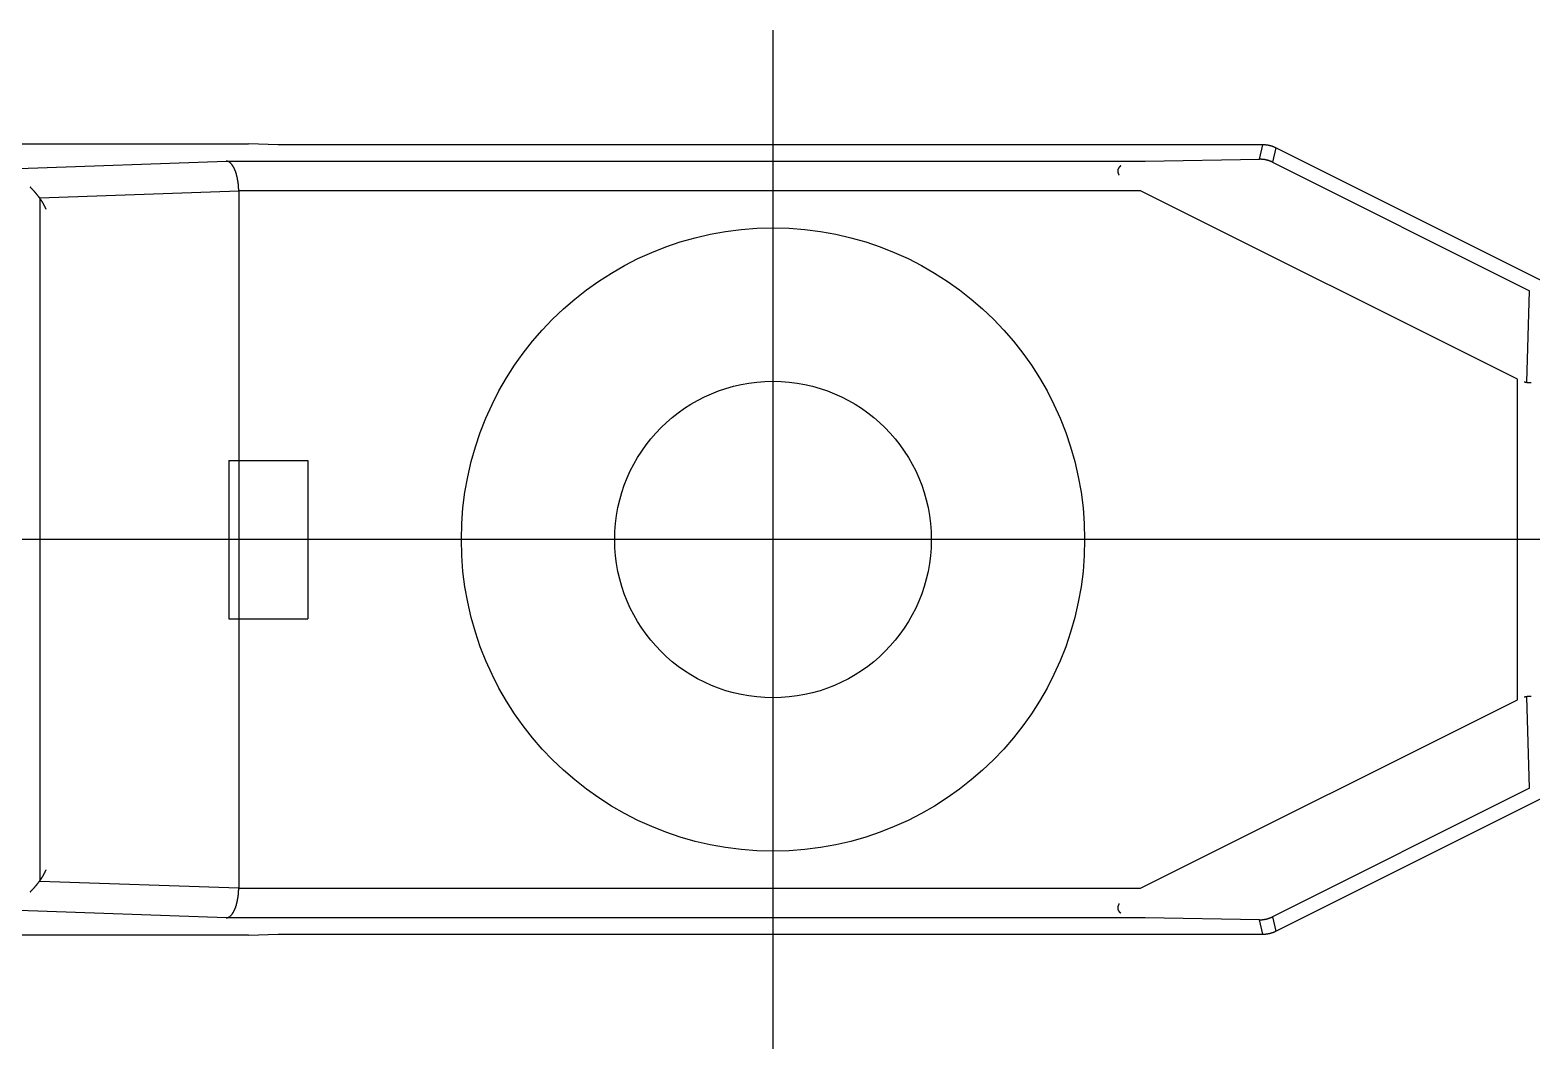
# Model space of a CAD drawing. Extents: x -42 to 59, y -24 to 30.
# Drawn here: x 10.99 to 26.17, y 19.56 to 29.86 of the extents above; entities that cross this region are included whole.
import ezdxf

# ---------------------------------------------------------------- set-up
doc = ezdxf.new("R2010")
doc.units = 0
doc.linetypes.add('CENTER', pattern=[50.8, 31.75, -6.35, 6.35, -6.35])
doc.linetypes.add('PHANTOM', pattern=[63.5, 31.75, -6.35, 6.35, -6.35, 6.35, -6.35])
doc.layers.get('0').update_dxf_attribs({"linetype": 'CONTINUOUS'})
doc.layers.add('CENTER', color=1, linetype='CENTER')

msp = doc.modelspace()

# ---------------------------------------------------------------- linework, layer by layer
at = {"color": 7, "linetype": 'CONTINUOUS'}
for p, q in [((10.3, 28.709), (13.2, 28.709)), ((13.5, 28.699), (13.2, 28.709)), ((23.45, 28.699), (13.5, 28.699)), ((23.416, 28.553), (23.45, 28.699)), ((22.261, 28.534), (23.416, 28.553)), ((23.584, 28.667), (23.55, 28.522)), ((26.324, 27.297), (23.584, 28.667)), ((10.876, 28.461), (12.976, 28.534)), ((12.976, 28.534), (22.261, 28.534)), ((23.55, 28.522), (26.147, 27.224)), ((13.1, 28.231), (11.088, 28.161)), ((11.088, 28.161), (11.088, 21.257)), ((22.214, 28.235), (13.1, 28.235)), ((13.1, 28.231), (13.1, 21.187)), ((26.025, 26.329), (22.214, 28.235)), ((26.118, 26.299), (26.147, 27.224)), ((26.025, 23.09), (26.025, 26.329)), ((22.214, 21.184), (26.025, 23.09)), ((26.147, 22.195), (26.118, 23.12)), ((26.147, 22.195), (23.55, 20.896)), ((23.584, 20.751), (26.324, 22.121)), ((11.088, 21.257), (13.1, 21.187)), ((13.1, 21.184), (22.214, 21.184)), ((12.976, 20.884), (10.876, 20.958)), ((22.261, 20.884), (12.976, 20.884)), ((23.416, 20.866), (22.261, 20.884)), ((23.45, 20.72), (23.416, 20.866)), ((23.55, 20.896), (23.584, 20.751)), ((13.2, 20.709), (10.3, 20.709)), ((13.2, 20.709), (13.5, 20.72)), ((13.5, 20.72), (23.45, 20.72))]:
    msp.add_line(p, q, dxfattribs=at)
at = {"color": 3, "linetype": 'PHANTOM'}
for p, q in [((13, 25.509), (13, 23.909)), ((13, 25.509), (13.8, 25.509)), ((13.8, 25.509), (13.8, 23.909)), ((13, 23.909), (13.8, 23.909))]:
    msp.add_line(p, q, dxfattribs=at)
at = {"color": 7, "linetype": 'CONTINUOUS'}
for points in [[(23.584, 28.667, 0), (23.583, 28.668, 0), (23.582, 28.668, 0), (23.581, 28.669, 0), (23.58, 28.669, 0), (23.579, 28.67, 0), (23.578, 28.67, 0), (23.577, 28.671, 0), (23.576, 28.671, 0), (23.575, 28.671, 0), (23.574, 28.672, 0), (23.573, 28.672, 0), (23.572, 28.673, 0), (23.571, 28.673, 0), (23.57, 28.674, 0), (23.569, 28.674, 0), (23.568, 28.674, 0), (23.567, 28.675, 0), (23.566, 28.675, 0), (23.565, 28.676, 0), (23.564, 28.676, 0), (23.563, 28.677, 0), (23.562, 28.677, 0), (23.561, 28.677, 0), (23.56, 28.678, 0), (23.559, 28.678, 0), (23.558, 28.679, 0), (23.557, 28.679, 0), (23.556, 28.679, 0), (23.555, 28.68, 0), (23.554, 28.68, 0), (23.553, 28.68, 0), (23.552, 28.681, 0), (23.551, 28.681, 0), (23.55, 28.682, 0), (23.549, 28.682, 0), (23.548, 28.682, 0), (23.547, 28.683, 0), (23.546, 28.683, 0), (23.545, 28.683, 0), (23.544, 28.684, 0), (23.543, 28.684, 0), (23.542, 28.684, 0), (23.541, 28.685, 0), (23.54, 28.685, 0), (23.539, 28.685, 0), (23.538, 28.686, 0), (23.537, 28.686, 0), (23.536, 28.686, 0), (23.535, 28.687, 0), (23.534, 28.687, 0), (23.533, 28.687, 0), (23.532, 28.688, 0), (23.531, 28.688, 0), (23.529, 28.688, 0), (23.529, 28.688, 0), (23.527, 28.689, 0), (23.526, 28.689, 0), (23.525, 28.689, 0), (23.524, 28.689, 0), (23.523, 28.69, 0), (23.522, 28.69, 0), (23.521, 28.69, 0), (23.52, 28.691, 0), (23.519, 28.691, 0), (23.518, 28.691, 0), (23.517, 28.691, 0), (23.516, 28.692, 0), (23.515, 28.692, 0), (23.514, 28.692, 0), (23.513, 28.692, 0), (23.512, 28.692, 0), (23.511, 28.693, 0), (23.509, 28.693, 0), (23.508, 28.693, 0), (23.507, 28.693, 0), (23.506, 28.694, 0), (23.505, 28.694, 0), (23.504, 28.694, 0), (23.503, 28.694, 0), (23.502, 28.694, 0), (23.501, 28.695, 0), (23.5, 28.695, 0), (23.499, 28.695, 0), (23.498, 28.695, 0), (23.497, 28.695, 0), (23.496, 28.695, 0), (23.494, 28.695, 0), (23.493, 28.696, 0), (23.492, 28.696, 0), (23.491, 28.696, 0), (23.49, 28.696, 0), (23.489, 28.696, 0), (23.488, 28.696, 0), (23.487, 28.697, 0), (23.486, 28.697, 0), (23.485, 28.697, 0), (23.484, 28.697, 0), (23.483, 28.697, 0), (23.482, 28.697, 0), (23.48, 28.697, 0), (23.479, 28.697, 0), (23.478, 28.698, 0), (23.477, 28.698, 0), (23.476, 28.698, 0), (23.475, 28.698, 0), (23.474, 28.698, 0), (23.473, 28.698, 0), (23.472, 28.698, 0), (23.471, 28.698, 0), (23.47, 28.698, 0), (23.469, 28.698, 0), (23.468, 28.698, 0), (23.466, 28.698, 0), (23.465, 28.698, 0), (23.464, 28.698, 0), (23.463, 28.699, 0), (23.462, 28.699, 0), (23.461, 28.699, 0), (23.46, 28.699, 0), (23.459, 28.699, 0), (23.458, 28.699, 0), (23.457, 28.699, 0), (23.456, 28.699, 0), (23.454, 28.699, 0), (23.453, 28.699, 0), (23.452, 28.699, 0), (23.451, 28.699, 0), (23.45, 28.699, 0)], [(23.549, 28.523, 0), (23.548, 28.523, 0), (23.547, 28.524, 0), (23.546, 28.524, 0), (23.545, 28.525, 0), (23.544, 28.525, 0), (23.543, 28.526, 0), (23.542, 28.526, 0), (23.541, 28.527, 0), (23.54, 28.527, 0), (23.54, 28.527, 0), (23.538, 28.528, 0), (23.538, 28.528, 0), (23.537, 28.529, 0), (23.536, 28.529, 0), (23.535, 28.53, 0), (23.534, 28.53, 0), (23.533, 28.53, 0), (23.532, 28.531, 0), (23.531, 28.531, 0), (23.53, 28.532, 0), (23.529, 28.532, 0), (23.528, 28.532, 0), (23.527, 28.533, 0), (23.526, 28.533, 0), (23.525, 28.534, 0), (23.524, 28.534, 0), (23.523, 28.534, 0), (23.522, 28.535, 0), (23.521, 28.535, 0), (23.52, 28.535, 0), (23.519, 28.536, 0), (23.518, 28.536, 0), (23.517, 28.537, 0), (23.516, 28.537, 0), (23.515, 28.537, 0), (23.514, 28.538, 0), (23.513, 28.538, 0), (23.512, 28.538, 0), (23.511, 28.538, 0), (23.51, 28.539, 0), (23.509, 28.539, 0), (23.508, 28.54, 0), (23.507, 28.54, 0), (23.506, 28.54, 0), (23.505, 28.54, 0), (23.504, 28.541, 0), (23.503, 28.541, 0), (23.502, 28.541, 0), (23.501, 28.542, 0), (23.5, 28.542, 0), (23.499, 28.542, 0), (23.498, 28.542, 0), (23.497, 28.543, 0), (23.496, 28.543, 0), (23.495, 28.543, 0), (23.494, 28.544, 0), (23.493, 28.544, 0), (23.492, 28.544, 0), (23.491, 28.544, 0), (23.49, 28.545, 0), (23.489, 28.545, 0), (23.488, 28.545, 0), (23.487, 28.545, 0), (23.486, 28.546, 0), (23.485, 28.546, 0), (23.484, 28.546, 0), (23.483, 28.546, 0), (23.482, 28.547, 0), (23.481, 28.547, 0), (23.48, 28.547, 0), (23.479, 28.547, 0), (23.478, 28.547, 0), (23.477, 28.547, 0), (23.476, 28.548, 0), (23.475, 28.548, 0), (23.474, 28.548, 0), (23.473, 28.548, 0), (23.471, 28.549, 0), (23.471, 28.549, 0), (23.47, 28.549, 0), (23.468, 28.549, 0), (23.467, 28.549, 0), (23.466, 28.549, 0), (23.465, 28.549, 0), (23.464, 28.55, 0), (23.463, 28.55, 0), (23.462, 28.55, 0), (23.461, 28.55, 0), (23.46, 28.55, 0), (23.459, 28.55, 0), (23.458, 28.551, 0), (23.457, 28.551, 0), (23.456, 28.551, 0), (23.455, 28.551, 0), (23.454, 28.551, 0), (23.453, 28.551, 0), (23.452, 28.551, 0), (23.451, 28.551, 0), (23.45, 28.552, 0), (23.449, 28.552, 0), (23.448, 28.552, 0), (23.447, 28.552, 0), (23.445, 28.552, 0), (23.445, 28.552, 0), (23.443, 28.552, 0), (23.442, 28.552, 0), (23.441, 28.552, 0), (23.44, 28.552, 0), (23.439, 28.552, 0), (23.438, 28.552, 0), (23.437, 28.552, 0), (23.436, 28.553, 0), (23.435, 28.553, 0), (23.434, 28.553, 0), (23.433, 28.553, 0), (23.432, 28.553, 0), (23.431, 28.553, 0), (23.43, 28.553, 0), (23.429, 28.553, 0), (23.428, 28.553, 0), (23.427, 28.553, 0), (23.426, 28.553, 0), (23.424, 28.553, 0), (23.424, 28.553, 0), (23.422, 28.553, 0), (23.421, 28.553, 0), (23.42, 28.553, 0), (23.419, 28.553, 0)], [(13.1, 28.232, 0), (13.1, 28.235, 0), (13.1, 28.239, 0), (13.1, 28.242, 0), (13.1, 28.246, 0), (13.1, 28.25, 0), (13.1, 28.253, 0), (13.099, 28.257, 0), (13.099, 28.261, 0), (13.099, 28.265, 0), (13.099, 28.268, 0), (13.098, 28.272, 0), (13.098, 28.276, 0), (13.098, 28.279, 0), (13.098, 28.283, 0), (13.097, 28.286, 0), (13.097, 28.29, 0), (13.097, 28.294, 0), (13.096, 28.297, 0), (13.096, 28.301, 0), (13.095, 28.304, 0), (13.095, 28.308, 0), (13.095, 28.312, 0), (13.094, 28.315, 0), (13.094, 28.319, 0), (13.093, 28.322, 0), (13.093, 28.326, 0), (13.092, 28.329, 0), (13.092, 28.333, 0), (13.091, 28.336, 0), (13.091, 28.34, 0), (13.09, 28.343, 0), (13.089, 28.346, 0), (13.089, 28.35, 0), (13.088, 28.353, 0), (13.087, 28.357, 0), (13.087, 28.36, 0), (13.086, 28.363, 0), (13.085, 28.367, 0), (13.085, 28.37, 0), (13.084, 28.373, 0), (13.083, 28.377, 0), (13.082, 28.38, 0), (13.082, 28.383, 0), (13.081, 28.386, 0), (13.08, 28.389, 0), (13.079, 28.392, 0), (13.078, 28.396, 0), (13.077, 28.399, 0), (13.076, 28.402, 0), (13.076, 28.405, 0), (13.075, 28.408, 0), (13.074, 28.411, 0), (13.073, 28.414, 0), (13.072, 28.417, 0), (13.071, 28.42, 0), (13.07, 28.422, 0), (13.069, 28.425, 0), (13.068, 28.428, 0), (13.067, 28.431, 0), (13.066, 28.434, 0), (13.065, 28.436, 0), (13.064, 28.439, 0), (13.062, 28.442, 0), (13.061, 28.445, 0), (13.06, 28.447, 0), (13.059, 28.45, 0), (13.058, 28.452, 0), (13.057, 28.455, 0), (13.056, 28.457, 0), (13.055, 28.46, 0), (13.053, 28.462, 0), (13.052, 28.465, 0), (13.051, 28.467, 0), (13.05, 28.469, 0), (13.049, 28.471, 0), (13.047, 28.474, 0), (13.046, 28.476, 0), (13.045, 28.478, 0), (13.043, 28.48, 0), (13.042, 28.482, 0), (13.041, 28.484, 0), (13.04, 28.486, 0), (13.038, 28.488, 0), (13.037, 28.49, 0), (13.036, 28.492, 0), (13.034, 28.494, 0), (13.033, 28.496, 0), (13.032, 28.498, 0), (13.03, 28.499, 0), (13.029, 28.501, 0), (13.027, 28.503, 0), (13.026, 28.504, 0), (13.025, 28.506, 0), (13.023, 28.508, 0), (13.022, 28.509, 0), (13.021, 28.511, 0), (13.019, 28.512, 0), (13.018, 28.513, 0), (13.016, 28.515, 0), (13.015, 28.516, 0), (13.013, 28.517, 0), (13.012, 28.518, 0), (13.01, 28.52, 0), (13.009, 28.521, 0), (13.007, 28.522, 0), (13.006, 28.523, 0), (13.004, 28.524, 0), (13.003, 28.525, 0), (13.002, 28.526, 0), (13, 28.527, 0), (12.998, 28.527, 0), (12.997, 28.528, 0), (12.995, 28.529, 0), (12.994, 28.53, 0), (12.992, 28.53, 0), (12.991, 28.531, 0), (12.989, 28.531, 0), (12.988, 28.532, 0), (12.986, 28.532, 0), (12.985, 28.533, 0), (12.983, 28.533, 0), (12.982, 28.534, 0), (12.98, 28.534, 0), (12.979, 28.534, 0), (12.977, 28.534, 0), (12.976, 28.534, 0), (12.974, 28.535, 0), (12.973, 28.535, 0)], [(22.017, 28.487, 0), (22.017, 28.487, 0), (22.016, 28.486, 0), (22.015, 28.486, 0), (22.014, 28.485, 0), (22.013, 28.484, 0), (22.013, 28.484, 0), (22.012, 28.483, 0), (22.011, 28.483, 0), (22.01, 28.482, 0), (22.009, 28.482, 0), (22.009, 28.481, 0), (22.008, 28.48, 0), (22.007, 28.48, 0), (22.007, 28.479, 0), (22.006, 28.479, 0), (22.005, 28.478, 0), (22.005, 28.477, 0), (22.004, 28.477, 0), (22.003, 28.476, 0), (22.003, 28.475, 0), (22.002, 28.475, 0), (22.001, 28.474, 0), (22.001, 28.474, 0), (22, 28.473, 0), (22, 28.472, 0), (21.999, 28.472, 0), (21.998, 28.471, 0), (21.998, 28.47, 0), (21.997, 28.47, 0), (21.997, 28.469, 0), (21.996, 28.468, 0), (21.996, 28.468, 0), (21.995, 28.467, 0), (21.995, 28.466, 0), (21.994, 28.466, 0), (21.994, 28.465, 0), (21.994, 28.464, 0), (21.993, 28.464, 0), (21.993, 28.463, 0), (21.992, 28.462, 0), (21.992, 28.462, 0), (21.991, 28.461, 0), (21.991, 28.46, 0), (21.991, 28.459, 0), (21.99, 28.459, 0), (21.99, 28.458, 0), (21.989, 28.457, 0), (21.989, 28.457, 0), (21.989, 28.456, 0), (21.989, 28.455, 0), (21.988, 28.455, 0), (21.988, 28.454, 0), (21.988, 28.453, 0), (21.987, 28.452, 0), (21.987, 28.452, 0), (21.987, 28.451, 0), (21.987, 28.45, 0), (21.986, 28.45, 0), (21.986, 28.449, 0), (21.986, 28.448, 0), (21.986, 28.447, 0), (21.986, 28.447, 0), (21.985, 28.446, 0), (21.985, 28.445, 0), (21.985, 28.444, 0), (21.985, 28.444, 0), (21.985, 28.443, 0), (21.985, 28.442, 0), (21.985, 28.441, 0), (21.985, 28.441, 0), (21.985, 28.44, 0), (21.985, 28.439, 0), (21.984, 28.438, 0), (21.984, 28.437, 0), (21.984, 28.437, 0), (21.984, 28.436, 0), (21.984, 28.435, 0), (21.984, 28.434, 0), (21.984, 28.433, 0), (21.984, 28.433, 0), (21.984, 28.432, 0), (21.984, 28.431, 0), (21.985, 28.43, 0), (21.985, 28.43, 0), (21.985, 28.429, 0), (21.985, 28.428, 0), (21.985, 28.427, 0), (21.985, 28.426, 0), (21.985, 28.425, 0), (21.985, 28.425, 0), (21.985, 28.424, 0), (21.985, 28.423, 0), (21.986, 28.422, 0), (21.986, 28.422, 0), (21.986, 28.421, 0), (21.986, 28.42, 0), (21.986, 28.419, 0), (21.987, 28.418, 0), (21.987, 28.417, 0), (21.987, 28.416, 0), (21.987, 28.416, 0), (21.988, 28.415, 0), (21.988, 28.414, 0), (21.988, 28.413, 0), (21.988, 28.412, 0), (21.989, 28.411, 0), (21.989, 28.411, 0), (21.989, 28.41, 0), (21.99, 28.409, 0), (21.99, 28.408, 0), (21.99, 28.407, 0), (21.991, 28.406, 0), (21.991, 28.405, 0), (21.992, 28.405, 0), (21.992, 28.404, 0), (21.992, 28.403, 0), (21.993, 28.402, 0), (21.993, 28.401, 0), (21.994, 28.4, 0), (21.994, 28.399, 0), (21.995, 28.398, 0), (21.995, 28.398, 0), (21.996, 28.397, 0), (21.996, 28.396, 0), (21.997, 28.395, 0), (21.997, 28.394, 0), (21.998, 28.393, 0), (21.998, 28.392, 0)], [(11.153, 28.048, 0), (11.153, 28.049, 0), (11.152, 28.051, 0), (11.151, 28.053, 0), (11.151, 28.055, 0), (11.15, 28.056, 0), (11.149, 28.058, 0), (11.148, 28.059, 0), (11.148, 28.061, 0), (11.147, 28.063, 0), (11.146, 28.065, 0), (11.145, 28.066, 0), (11.144, 28.068, 0), (11.144, 28.07, 0), (11.143, 28.071, 0), (11.142, 28.073, 0), (11.141, 28.075, 0), (11.14, 28.076, 0), (11.139, 28.078, 0), (11.138, 28.08, 0), (11.137, 28.082, 0), (11.137, 28.083, 0), (11.136, 28.085, 0), (11.135, 28.087, 0), (11.134, 28.089, 0), (11.133, 28.09, 0), (11.132, 28.092, 0), (11.131, 28.094, 0), (11.13, 28.096, 0), (11.129, 28.097, 0), (11.128, 28.099, 0), (11.127, 28.101, 0), (11.126, 28.103, 0), (11.125, 28.104, 0), (11.124, 28.106, 0), (11.123, 28.108, 0), (11.122, 28.11, 0), (11.121, 28.111, 0), (11.12, 28.113, 0), (11.119, 28.115, 0), (11.118, 28.117, 0), (11.117, 28.119, 0), (11.115, 28.12, 0), (11.114, 28.122, 0), (11.113, 28.124, 0), (11.112, 28.126, 0), (11.111, 28.128, 0), (11.11, 28.129, 0), (11.109, 28.131, 0), (11.107, 28.133, 0), (11.106, 28.135, 0), (11.105, 28.136, 0), (11.104, 28.138, 0), (11.103, 28.14, 0), (11.101, 28.142, 0), (11.1, 28.144, 0), (11.099, 28.145, 0), (11.098, 28.147, 0), (11.097, 28.149, 0), (11.095, 28.151, 0), (11.094, 28.152, 0), (11.093, 28.154, 0), (11.091, 28.156, 0), (11.09, 28.158, 0), (11.089, 28.16, 0), (11.088, 28.162, 0), (11.086, 28.163, 0), (11.085, 28.165, 0), (11.084, 28.167, 0), (11.082, 28.169, 0), (11.081, 28.171, 0), (11.08, 28.172, 0), (11.078, 28.174, 0), (11.077, 28.176, 0), (11.076, 28.178, 0), (11.074, 28.179, 0), (11.073, 28.181, 0), (11.072, 28.183, 0), (11.07, 28.185, 0), (11.069, 28.187, 0), (11.067, 28.188, 0), (11.066, 28.19, 0), (11.064, 28.192, 0), (11.063, 28.194, 0), (11.062, 28.195, 0), (11.06, 28.197, 0), (11.059, 28.199, 0), (11.057, 28.201, 0), (11.056, 28.203, 0), (11.054, 28.204, 0), (11.053, 28.206, 0), (11.051, 28.208, 0), (11.05, 28.21, 0), (11.048, 28.212, 0), (11.047, 28.213, 0), (11.045, 28.215, 0), (11.044, 28.217, 0), (11.042, 28.219, 0), (11.041, 28.22, 0), (11.039, 28.222, 0), (11.037, 28.224, 0), (11.036, 28.226, 0), (11.034, 28.227, 0), (11.033, 28.229, 0), (11.031, 28.231, 0), (11.03, 28.233, 0), (11.028, 28.234, 0), (11.027, 28.236, 0), (11.025, 28.238, 0), (11.023, 28.24, 0), (11.022, 28.241, 0), (11.02, 28.243, 0), (11.018, 28.245, 0), (11.017, 28.246, 0), (11.015, 28.248, 0), (11.014, 28.25, 0), (11.012, 28.252, 0), (11.01, 28.253, 0), (11.009, 28.255, 0), (11.007, 28.257, 0), (11.005, 28.258, 0), (11.004, 28.26, 0), (11.002, 28.262, 0), (11, 28.264, 0), (10.999, 28.265, 0), (10.997, 28.267, 0), (10.995, 28.268, 0), (10.994, 28.27, 0), (10.992, 28.272, 0)], [(13.1, 28.234, 0), (13.1, 28.234, 0), (13.1, 28.234, 0), (13.1, 28.234, 0), (13.1, 28.234, 0), (13.1, 28.234, 0), (13.1, 28.234, 0), (13.1, 28.234, 0), (13.1, 28.234, 0), (13.1, 28.234, 0), (13.1, 28.234, 0), (13.1, 28.234, 0), (13.1, 28.234, 0), (13.1, 28.234, 0), (13.1, 28.234, 0), (13.1, 28.234, 0), (13.1, 28.234, 0), (13.1, 28.234, 0), (13.1, 28.234, 0), (13.1, 28.234, 0), (13.1, 28.234, 0), (13.1, 28.234, 0), (13.1, 28.234, 0), (13.1, 28.234, 0), (13.1, 28.234, 0), (13.1, 28.234, 0), (13.1, 28.234, 0), (13.1, 28.234, 0), (13.1, 28.234, 0), (13.1, 28.234, 0), (13.1, 28.234, 0), (13.1, 28.234, 0), (13.1, 28.234, 0), (13.1, 28.234, 0), (13.1, 28.234, 0), (13.1, 28.234, 0), (13.1, 28.234, 0), (13.1, 28.234, 0), (13.1, 28.234, 0), (13.1, 28.234, 0), (13.1, 28.234, 0), (13.1, 28.234, 0), (13.1, 28.234, 0), (13.1, 28.234, 0), (13.1, 28.234, 0), (13.1, 28.234, 0), (13.1, 28.234, 0), (13.1, 28.234, 0), (13.1, 28.235, 0), (13.1, 28.235, 0), (13.1, 28.235, 0), (13.1, 28.235, 0), (13.1, 28.235, 0), (13.1, 28.235, 0), (13.1, 28.235, 0), (13.1, 28.235, 0), (13.1, 28.235, 0), (13.1, 28.235, 0), (13.1, 28.235, 0), (13.1, 28.235, 0), (13.1, 28.235, 0), (13.1, 28.235, 0), (13.1, 28.235, 0), (13.1, 28.235, 0), (13.1, 28.235, 0), (13.1, 28.235, 0), (13.1, 28.235, 0), (13.1, 28.235, 0), (13.1, 28.235, 0), (13.1, 28.235, 0), (13.1, 28.235, 0), (13.1, 28.235, 0), (13.1, 28.235, 0), (13.1, 28.235, 0), (13.1, 28.235, 0), (13.1, 28.235, 0), (13.1, 28.235, 0), (13.1, 28.235, 0), (13.1, 28.235, 0), (13.1, 28.235, 0), (13.1, 28.235, 0), (13.1, 28.235, 0), (13.1, 28.235, 0), (13.1, 28.235, 0), (13.1, 28.235, 0), (13.1, 28.235, 0), (13.1, 28.235, 0), (13.1, 28.235, 0), (13.1, 28.235, 0), (13.1, 28.235, 0), (13.1, 28.235, 0), (13.1, 28.235, 0), (13.1, 28.235, 0), (13.1, 28.235, 0), (13.1, 28.235, 0), (13.1, 28.235, 0), (13.1, 28.235, 0), (13.1, 28.235, 0), (13.1, 28.235, 0), (13.1, 28.235, 0), (13.1, 28.235, 0), (13.1, 28.235, 0), (13.1, 28.235, 0), (13.1, 28.235, 0), (13.1, 28.235, 0), (13.1, 28.235, 0), (13.1, 28.235, 0), (13.1, 28.235, 0), (13.1, 28.235, 0), (13.1, 28.235, 0), (13.1, 28.235, 0), (13.1, 28.235, 0), (13.1, 28.235, 0), (13.1, 28.236, 0), (13.1, 28.236, 0), (13.1, 28.236, 0), (13.1, 28.236, 0), (13.1, 28.236, 0), (13.1, 28.236, 0), (13.1, 28.236, 0), (13.1, 28.236, 0), (13.1, 28.236, 0), (13.1, 28.236, 0), (13.1, 28.236, 0), (13.1, 28.236, 0), (13.1, 28.236, 0), (13.1, 28.236, 0), (13.1, 28.236, 0), (13.1, 28.236, 0)], [(26.094, 26.303, 0), (26.095, 26.303, 0), (26.095, 26.303, 0), (26.096, 26.303, 0), (26.096, 26.303, 0), (26.097, 26.302, 0), (26.098, 26.302, 0), (26.098, 26.302, 0), (26.099, 26.302, 0), (26.099, 26.302, 0), (26.1, 26.302, 0), (26.1, 26.302, 0), (26.101, 26.302, 0), (26.102, 26.302, 0), (26.102, 26.302, 0), (26.103, 26.301, 0), (26.103, 26.301, 0), (26.104, 26.301, 0), (26.104, 26.301, 0), (26.105, 26.301, 0), (26.105, 26.301, 0), (26.106, 26.301, 0), (26.107, 26.301, 0), (26.107, 26.3, 0), (26.108, 26.3, 0), (26.108, 26.3, 0), (26.109, 26.3, 0), (26.109, 26.3, 0), (26.11, 26.3, 0), (26.11, 26.3, 0), (26.111, 26.3, 0), (26.111, 26.3, 0), (26.112, 26.3, 0), (26.113, 26.299, 0), (26.113, 26.299, 0), (26.114, 26.299, 0), (26.114, 26.299, 0), (26.115, 26.299, 0), (26.115, 26.299, 0), (26.116, 26.299, 0), (26.116, 26.299, 0), (26.117, 26.299, 0), (26.118, 26.299, 0), (26.118, 26.299, 0), (26.119, 26.299, 0), (26.119, 26.299, 0), (26.12, 26.299, 0), (26.12, 26.298, 0), (26.121, 26.298, 0), (26.122, 26.298, 0), (26.122, 26.298, 0), (26.123, 26.298, 0), (26.123, 26.298, 0), (26.124, 26.298, 0), (26.124, 26.298, 0), (26.125, 26.298, 0), (26.125, 26.298, 0), (26.126, 26.298, 0), (26.126, 26.298, 0), (26.127, 26.298, 0), (26.128, 26.298, 0), (26.128, 26.298, 0), (26.129, 26.297, 0), (26.129, 26.297, 0), (26.13, 26.297, 0), (26.13, 26.297, 0), (26.131, 26.297, 0), (26.131, 26.297, 0), (26.132, 26.297, 0), (26.132, 26.297, 0), (26.133, 26.297, 0), (26.134, 26.297, 0), (26.134, 26.297, 0), (26.134, 26.297, 0), (26.135, 26.297, 0), (26.136, 26.297, 0), (26.136, 26.297, 0), (26.137, 26.297, 0), (26.137, 26.297, 0), (26.138, 26.297, 0), (26.138, 26.297, 0), (26.139, 26.297, 0), (26.139, 26.297, 0), (26.14, 26.297, 0), (26.14, 26.297, 0), (26.141, 26.297, 0), (26.142, 26.297, 0), (26.142, 26.297, 0), (26.143, 26.297, 0), (26.143, 26.297, 0), (26.144, 26.297, 0), (26.144, 26.297, 0), (26.145, 26.297, 0), (26.145, 26.297, 0), (26.146, 26.297, 0), (26.146, 26.297, 0), (26.147, 26.297, 0), (26.147, 26.297, 0), (26.148, 26.297, 0), (26.148, 26.297, 0), (26.149, 26.297, 0), (26.149, 26.297, 0), (26.15, 26.297, 0), (26.151, 26.297, 0), (26.151, 26.297, 0), (26.152, 26.297, 0), (26.152, 26.297, 0), (26.153, 26.297, 0), (26.153, 26.297, 0), (26.154, 26.297, 0), (26.154, 26.297, 0), (26.155, 26.297, 0), (26.155, 26.297, 0), (26.156, 26.297, 0), (26.156, 26.297, 0), (26.157, 26.297, 0), (26.157, 26.297, 0), (26.158, 26.297, 0), (26.158, 26.297, 0), (26.159, 26.297, 0), (26.159, 26.297, 0), (26.16, 26.297, 0), (26.16, 26.297, 0), (26.161, 26.297, 0), (26.162, 26.297, 0), (26.162, 26.297, 0), (26.163, 26.297, 0), (26.163, 26.297, 0), (26.164, 26.297, 0)], [(26.164, 23.121, 0), (26.163, 23.121, 0), (26.163, 23.121, 0), (26.162, 23.122, 0), (26.162, 23.122, 0), (26.161, 23.122, 0), (26.16, 23.122, 0), (26.16, 23.122, 0), (26.159, 23.122, 0), (26.159, 23.122, 0), (26.158, 23.122, 0), (26.158, 23.122, 0), (26.157, 23.122, 0), (26.157, 23.122, 0), (26.156, 23.122, 0), (26.156, 23.122, 0), (26.155, 23.122, 0), (26.155, 23.122, 0), (26.154, 23.122, 0), (26.154, 23.122, 0), (26.153, 23.122, 0), (26.153, 23.122, 0), (26.152, 23.122, 0), (26.152, 23.122, 0), (26.151, 23.122, 0), (26.151, 23.122, 0), (26.15, 23.122, 0), (26.149, 23.122, 0), (26.149, 23.122, 0), (26.148, 23.122, 0), (26.148, 23.122, 0), (26.147, 23.122, 0), (26.147, 23.122, 0), (26.146, 23.122, 0), (26.146, 23.122, 0), (26.145, 23.122, 0), (26.145, 23.122, 0), (26.144, 23.122, 0), (26.144, 23.122, 0), (26.143, 23.122, 0), (26.143, 23.122, 0), (26.142, 23.122, 0), (26.142, 23.122, 0), (26.141, 23.122, 0), (26.14, 23.122, 0), (26.14, 23.122, 0), (26.139, 23.122, 0), (26.139, 23.122, 0), (26.138, 23.122, 0), (26.138, 23.122, 0), (26.137, 23.122, 0), (26.137, 23.122, 0), (26.136, 23.122, 0), (26.136, 23.122, 0), (26.135, 23.122, 0), (26.134, 23.122, 0), (26.134, 23.122, 0), (26.134, 23.122, 0), (26.133, 23.122, 0), (26.132, 23.121, 0), (26.132, 23.121, 0), (26.131, 23.121, 0), (26.131, 23.121, 0), (26.13, 23.121, 0), (26.13, 23.121, 0), (26.129, 23.121, 0), (26.129, 23.121, 0), (26.128, 23.121, 0), (26.128, 23.121, 0), (26.127, 23.121, 0), (26.126, 23.121, 0), (26.126, 23.121, 0), (26.125, 23.121, 0), (26.125, 23.121, 0), (26.124, 23.121, 0), (26.124, 23.121, 0), (26.123, 23.12, 0), (26.123, 23.12, 0), (26.122, 23.12, 0), (26.122, 23.12, 0), (26.121, 23.12, 0), (26.12, 23.12, 0), (26.12, 23.12, 0), (26.119, 23.12, 0), (26.119, 23.12, 0), (26.118, 23.12, 0), (26.118, 23.12, 0), (26.117, 23.12, 0), (26.116, 23.12, 0), (26.116, 23.12, 0), (26.115, 23.119, 0), (26.115, 23.119, 0), (26.114, 23.119, 0), (26.114, 23.119, 0), (26.113, 23.119, 0), (26.113, 23.119, 0), (26.112, 23.119, 0), (26.111, 23.119, 0), (26.111, 23.119, 0), (26.11, 23.119, 0), (26.11, 23.119, 0), (26.109, 23.119, 0), (26.109, 23.119, 0), (26.108, 23.118, 0), (26.108, 23.118, 0), (26.107, 23.118, 0), (26.107, 23.118, 0), (26.106, 23.118, 0), (26.105, 23.118, 0), (26.105, 23.118, 0), (26.104, 23.118, 0), (26.104, 23.117, 0), (26.103, 23.117, 0), (26.103, 23.117, 0), (26.102, 23.117, 0), (26.102, 23.117, 0), (26.101, 23.117, 0), (26.1, 23.117, 0), (26.1, 23.117, 0), (26.099, 23.117, 0), (26.099, 23.116, 0), (26.098, 23.116, 0), (26.098, 23.116, 0), (26.097, 23.116, 0), (26.096, 23.116, 0), (26.096, 23.116, 0), (26.095, 23.116, 0), (26.095, 23.116, 0), (26.094, 23.116, 0)], [(10.992, 21.147, 0), (10.994, 21.148, 0), (10.995, 21.15, 0), (10.997, 21.152, 0), (10.999, 21.154, 0), (11, 21.155, 0), (11.002, 21.157, 0), (11.004, 21.159, 0), (11.005, 21.16, 0), (11.007, 21.162, 0), (11.009, 21.164, 0), (11.01, 21.165, 0), (11.012, 21.167, 0), (11.014, 21.169, 0), (11.015, 21.171, 0), (11.017, 21.172, 0), (11.018, 21.174, 0), (11.02, 21.176, 0), (11.022, 21.177, 0), (11.023, 21.179, 0), (11.025, 21.181, 0), (11.027, 21.183, 0), (11.028, 21.184, 0), (11.03, 21.186, 0), (11.031, 21.188, 0), (11.033, 21.189, 0), (11.034, 21.191, 0), (11.036, 21.193, 0), (11.037, 21.195, 0), (11.039, 21.197, 0), (11.041, 21.198, 0), (11.042, 21.2, 0), (11.044, 21.202, 0), (11.045, 21.204, 0), (11.047, 21.205, 0), (11.048, 21.207, 0), (11.05, 21.209, 0), (11.051, 21.211, 0), (11.053, 21.212, 0), (11.054, 21.214, 0), (11.056, 21.216, 0), (11.057, 21.218, 0), (11.059, 21.22, 0), (11.06, 21.221, 0), (11.062, 21.223, 0), (11.063, 21.225, 0), (11.064, 21.227, 0), (11.066, 21.229, 0), (11.067, 21.23, 0), (11.069, 21.232, 0), (11.07, 21.234, 0), (11.072, 21.236, 0), (11.073, 21.237, 0), (11.074, 21.239, 0), (11.076, 21.241, 0), (11.077, 21.243, 0), (11.078, 21.245, 0), (11.08, 21.246, 0), (11.081, 21.248, 0), (11.082, 21.25, 0), (11.084, 21.252, 0), (11.085, 21.254, 0), (11.086, 21.255, 0), (11.088, 21.257, 0), (11.089, 21.259, 0), (11.09, 21.261, 0), (11.091, 21.262, 0), (11.093, 21.264, 0), (11.094, 21.266, 0), (11.095, 21.268, 0), (11.097, 21.27, 0), (11.098, 21.271, 0), (11.099, 21.273, 0), (11.1, 21.275, 0), (11.101, 21.277, 0), (11.103, 21.279, 0), (11.104, 21.28, 0), (11.105, 21.282, 0), (11.106, 21.284, 0), (11.107, 21.286, 0), (11.109, 21.288, 0), (11.11, 21.289, 0), (11.111, 21.291, 0), (11.112, 21.293, 0), (11.113, 21.295, 0), (11.114, 21.297, 0), (11.115, 21.298, 0), (11.117, 21.3, 0), (11.118, 21.302, 0), (11.119, 21.304, 0), (11.12, 21.305, 0), (11.121, 21.307, 0), (11.122, 21.309, 0), (11.123, 21.311, 0), (11.124, 21.312, 0), (11.125, 21.314, 0), (11.126, 21.316, 0), (11.127, 21.318, 0), (11.128, 21.32, 0), (11.129, 21.321, 0), (11.13, 21.323, 0), (11.131, 21.325, 0), (11.132, 21.326, 0), (11.133, 21.328, 0), (11.134, 21.33, 0), (11.135, 21.332, 0), (11.136, 21.334, 0), (11.137, 21.335, 0), (11.137, 21.337, 0), (11.138, 21.339, 0), (11.139, 21.34, 0), (11.14, 21.342, 0), (11.141, 21.344, 0), (11.142, 21.346, 0), (11.143, 21.347, 0), (11.144, 21.349, 0), (11.144, 21.351, 0), (11.145, 21.352, 0), (11.146, 21.354, 0), (11.147, 21.356, 0), (11.148, 21.358, 0), (11.148, 21.359, 0), (11.149, 21.361, 0), (11.15, 21.363, 0), (11.151, 21.364, 0), (11.151, 21.366, 0), (11.152, 21.367, 0), (11.153, 21.369, 0), (11.153, 21.371, 0)], [(12.973, 20.884, 0), (12.974, 20.884, 0), (12.976, 20.884, 0), (12.977, 20.884, 0), (12.979, 20.885, 0), (12.98, 20.885, 0), (12.982, 20.885, 0), (12.983, 20.886, 0), (12.985, 20.886, 0), (12.986, 20.886, 0), (12.988, 20.887, 0), (12.989, 20.887, 0), (12.991, 20.888, 0), (12.992, 20.888, 0), (12.994, 20.889, 0), (12.995, 20.89, 0), (12.997, 20.89, 0), (12.998, 20.891, 0), (13, 20.892, 0), (13.002, 20.893, 0), (13.003, 20.894, 0), (13.004, 20.895, 0), (13.006, 20.896, 0), (13.007, 20.897, 0), (13.009, 20.898, 0), (13.01, 20.899, 0), (13.012, 20.9, 0), (13.013, 20.901, 0), (13.015, 20.903, 0), (13.016, 20.904, 0), (13.018, 20.905, 0), (13.019, 20.907, 0), (13.021, 20.908, 0), (13.022, 20.91, 0), (13.023, 20.911, 0), (13.025, 20.913, 0), (13.026, 20.914, 0), (13.027, 20.916, 0), (13.029, 20.918, 0), (13.03, 20.919, 0), (13.032, 20.921, 0), (13.033, 20.923, 0), (13.034, 20.925, 0), (13.036, 20.927, 0), (13.037, 20.928, 0), (13.038, 20.93, 0), (13.04, 20.932, 0), (13.041, 20.934, 0), (13.042, 20.936, 0), (13.043, 20.939, 0), (13.045, 20.941, 0), (13.046, 20.943, 0), (13.047, 20.945, 0), (13.049, 20.947, 0), (13.05, 20.95, 0), (13.051, 20.952, 0), (13.052, 20.954, 0), (13.053, 20.956, 0), (13.055, 20.959, 0), (13.056, 20.961, 0), (13.057, 20.964, 0), (13.058, 20.966, 0), (13.059, 20.969, 0), (13.06, 20.971, 0), (13.061, 20.974, 0), (13.062, 20.977, 0), (13.064, 20.98, 0), (13.065, 20.982, 0), (13.066, 20.985, 0), (13.067, 20.988, 0), (13.068, 20.991, 0), (13.069, 20.993, 0), (13.07, 20.996, 0), (13.071, 20.999, 0), (13.072, 21.002, 0), (13.073, 21.005, 0), (13.074, 21.008, 0), (13.075, 21.011, 0), (13.076, 21.014, 0), (13.076, 21.017, 0), (13.077, 21.02, 0), (13.078, 21.023, 0), (13.079, 21.026, 0), (13.08, 21.029, 0), (13.081, 21.032, 0), (13.082, 21.036, 0), (13.082, 21.039, 0), (13.083, 21.042, 0), (13.084, 21.045, 0), (13.085, 21.049, 0), (13.085, 21.052, 0), (13.086, 21.055, 0), (13.087, 21.059, 0), (13.087, 21.062, 0), (13.088, 21.065, 0), (13.089, 21.069, 0), (13.089, 21.072, 0), (13.09, 21.076, 0), (13.091, 21.079, 0), (13.091, 21.082, 0), (13.092, 21.086, 0), (13.092, 21.089, 0), (13.093, 21.093, 0), (13.093, 21.096, 0), (13.094, 21.1, 0), (13.094, 21.104, 0), (13.095, 21.107, 0), (13.095, 21.111, 0), (13.095, 21.114, 0), (13.096, 21.118, 0), (13.096, 21.121, 0), (13.097, 21.125, 0), (13.097, 21.129, 0), (13.097, 21.132, 0), (13.098, 21.136, 0), (13.098, 21.14, 0), (13.098, 21.143, 0), (13.098, 21.147, 0), (13.099, 21.15, 0), (13.099, 21.154, 0), (13.099, 21.158, 0), (13.099, 21.161, 0), (13.1, 21.165, 0), (13.1, 21.169, 0), (13.1, 21.172, 0), (13.1, 21.176, 0), (13.1, 21.18, 0), (13.1, 21.183, 0), (13.1, 21.187, 0)], [(13.1, 21.183, 0), (13.1, 21.183, 0), (13.1, 21.183, 0), (13.1, 21.183, 0), (13.1, 21.183, 0), (13.1, 21.183, 0), (13.1, 21.183, 0), (13.1, 21.183, 0), (13.1, 21.183, 0), (13.1, 21.183, 0), (13.1, 21.183, 0), (13.1, 21.183, 0), (13.1, 21.183, 0), (13.1, 21.183, 0), (13.1, 21.183, 0), (13.1, 21.183, 0), (13.1, 21.183, 0), (13.1, 21.183, 0), (13.1, 21.183, 0), (13.1, 21.183, 0), (13.1, 21.183, 0), (13.1, 21.183, 0), (13.1, 21.183, 0), (13.1, 21.183, 0), (13.1, 21.183, 0), (13.1, 21.183, 0), (13.1, 21.183, 0), (13.1, 21.183, 0), (13.1, 21.183, 0), (13.1, 21.183, 0), (13.1, 21.183, 0), (13.1, 21.183, 0), (13.1, 21.183, 0), (13.1, 21.183, 0), (13.1, 21.183, 0), (13.1, 21.183, 0), (13.1, 21.183, 0), (13.1, 21.183, 0), (13.1, 21.183, 0), (13.1, 21.183, 0), (13.1, 21.183, 0), (13.1, 21.183, 0), (13.1, 21.183, 0), (13.1, 21.184, 0), (13.1, 21.184, 0), (13.1, 21.184, 0), (13.1, 21.184, 0), (13.1, 21.184, 0), (13.1, 21.184, 0), (13.1, 21.184, 0), (13.1, 21.184, 0), (13.1, 21.184, 0), (13.1, 21.184, 0), (13.1, 21.184, 0), (13.1, 21.184, 0), (13.1, 21.184, 0), (13.1, 21.184, 0), (13.1, 21.184, 0), (13.1, 21.184, 0), (13.1, 21.184, 0), (13.1, 21.184, 0), (13.1, 21.184, 0), (13.1, 21.184, 0), (13.1, 21.184, 0), (13.1, 21.184, 0), (13.1, 21.184, 0), (13.1, 21.184, 0), (13.1, 21.184, 0), (13.1, 21.184, 0), (13.1, 21.184, 0), (13.1, 21.184, 0), (13.1, 21.184, 0), (13.1, 21.184, 0), (13.1, 21.184, 0), (13.1, 21.184, 0), (13.1, 21.184, 0), (13.1, 21.184, 0), (13.1, 21.184, 0), (13.1, 21.184, 0), (13.1, 21.184, 0), (13.1, 21.184, 0), (13.1, 21.184, 0), (13.1, 21.184, 0), (13.1, 21.184, 0), (13.1, 21.184, 0), (13.1, 21.184, 0), (13.1, 21.184, 0), (13.1, 21.184, 0), (13.1, 21.184, 0), (13.1, 21.184, 0), (13.1, 21.184, 0), (13.1, 21.184, 0), (13.1, 21.184, 0), (13.1, 21.184, 0), (13.1, 21.184, 0), (13.1, 21.184, 0), (13.1, 21.184, 0), (13.1, 21.184, 0), (13.1, 21.184, 0), (13.1, 21.184, 0), (13.1, 21.184, 0), (13.1, 21.184, 0), (13.1, 21.185, 0), (13.1, 21.185, 0), (13.1, 21.185, 0), (13.1, 21.185, 0), (13.1, 21.185, 0), (13.1, 21.185, 0), (13.1, 21.185, 0), (13.1, 21.185, 0), (13.1, 21.185, 0), (13.1, 21.185, 0), (13.1, 21.185, 0), (13.1, 21.185, 0), (13.1, 21.185, 0), (13.1, 21.185, 0), (13.1, 21.185, 0), (13.1, 21.185, 0), (13.1, 21.185, 0), (13.1, 21.185, 0), (13.1, 21.185, 0), (13.1, 21.185, 0), (13.1, 21.185, 0), (13.1, 21.185, 0), (13.1, 21.185, 0), (13.1, 21.185, 0), (13.1, 21.185, 0), (13.1, 21.185, 0), (13.1, 21.185, 0)], [(21.998, 21.026, 0), (21.998, 21.026, 0), (21.997, 21.025, 0), (21.997, 21.024, 0), (21.996, 21.023, 0), (21.996, 21.022, 0), (21.995, 21.021, 0), (21.995, 21.02, 0), (21.994, 21.019, 0), (21.994, 21.018, 0), (21.993, 21.017, 0), (21.993, 21.017, 0), (21.992, 21.016, 0), (21.992, 21.015, 0), (21.992, 21.014, 0), (21.991, 21.013, 0), (21.991, 21.012, 0), (21.99, 21.012, 0), (21.99, 21.011, 0), (21.99, 21.01, 0), (21.989, 21.009, 0), (21.989, 21.008, 0), (21.989, 21.007, 0), (21.988, 21.006, 0), (21.988, 21.006, 0), (21.988, 21.005, 0), (21.988, 21.004, 0), (21.987, 21.003, 0), (21.987, 21.002, 0), (21.987, 21.001, 0), (21.987, 21, 0), (21.986, 21, 0), (21.986, 20.999, 0), (21.986, 20.998, 0), (21.986, 20.997, 0), (21.986, 20.996, 0), (21.985, 20.995, 0), (21.985, 20.995, 0), (21.985, 20.994, 0), (21.985, 20.993, 0), (21.985, 20.992, 0), (21.985, 20.991, 0), (21.985, 20.991, 0), (21.985, 20.99, 0), (21.985, 20.989, 0), (21.985, 20.988, 0), (21.984, 20.988, 0), (21.984, 20.987, 0), (21.984, 20.986, 0), (21.984, 20.985, 0), (21.984, 20.984, 0), (21.984, 20.983, 0), (21.984, 20.983, 0), (21.984, 20.982, 0), (21.984, 20.981, 0), (21.984, 20.98, 0), (21.985, 20.98, 0), (21.985, 20.979, 0), (21.985, 20.978, 0), (21.985, 20.977, 0), (21.985, 20.977, 0), (21.985, 20.976, 0), (21.985, 20.975, 0), (21.985, 20.974, 0), (21.985, 20.974, 0), (21.985, 20.973, 0), (21.986, 20.972, 0), (21.986, 20.971, 0), (21.986, 20.971, 0), (21.986, 20.97, 0), (21.986, 20.969, 0), (21.987, 20.968, 0), (21.987, 20.968, 0), (21.987, 20.967, 0), (21.987, 20.966, 0), (21.988, 20.965, 0), (21.988, 20.965, 0), (21.988, 20.964, 0), (21.989, 20.963, 0), (21.989, 20.963, 0), (21.989, 20.962, 0), (21.989, 20.961, 0), (21.99, 20.96, 0), (21.99, 20.96, 0), (21.991, 20.959, 0), (21.991, 20.958, 0), (21.991, 20.958, 0), (21.992, 20.957, 0), (21.992, 20.956, 0), (21.993, 20.956, 0), (21.993, 20.955, 0), (21.994, 20.954, 0), (21.994, 20.954, 0), (21.994, 20.953, 0), (21.995, 20.952, 0), (21.995, 20.952, 0), (21.996, 20.951, 0), (21.996, 20.95, 0), (21.997, 20.95, 0), (21.997, 20.949, 0), (21.998, 20.948, 0), (21.998, 20.948, 0), (21.999, 20.947, 0), (22, 20.946, 0), (22, 20.946, 0), (22.001, 20.945, 0), (22.001, 20.945, 0), (22.002, 20.944, 0), (22.003, 20.943, 0), (22.003, 20.943, 0), (22.004, 20.942, 0), (22.005, 20.941, 0), (22.005, 20.941, 0), (22.006, 20.94, 0), (22.007, 20.94, 0), (22.007, 20.939, 0), (22.008, 20.938, 0), (22.009, 20.938, 0), (22.009, 20.937, 0), (22.01, 20.937, 0), (22.011, 20.936, 0), (22.012, 20.935, 0), (22.013, 20.935, 0), (22.013, 20.934, 0), (22.014, 20.934, 0), (22.015, 20.933, 0), (22.016, 20.933, 0), (22.017, 20.932, 0), (22.017, 20.931, 0)], [(23.419, 20.866, 0), (23.42, 20.866, 0), (23.421, 20.866, 0), (23.422, 20.866, 0), (23.424, 20.866, 0), (23.424, 20.866, 0), (23.426, 20.866, 0), (23.427, 20.866, 0), (23.428, 20.866, 0), (23.429, 20.866, 0), (23.43, 20.866, 0), (23.431, 20.866, 0), (23.432, 20.866, 0), (23.433, 20.866, 0), (23.434, 20.866, 0), (23.435, 20.866, 0), (23.436, 20.866, 0), (23.437, 20.866, 0), (23.438, 20.866, 0), (23.439, 20.866, 0), (23.44, 20.866, 0), (23.441, 20.866, 0), (23.442, 20.866, 0), (23.443, 20.866, 0), (23.445, 20.867, 0), (23.445, 20.867, 0), (23.447, 20.867, 0), (23.448, 20.867, 0), (23.449, 20.867, 0), (23.45, 20.867, 0), (23.451, 20.867, 0), (23.452, 20.867, 0), (23.453, 20.867, 0), (23.454, 20.868, 0), (23.455, 20.868, 0), (23.456, 20.868, 0), (23.457, 20.868, 0), (23.458, 20.868, 0), (23.459, 20.868, 0), (23.46, 20.868, 0), (23.461, 20.869, 0), (23.462, 20.869, 0), (23.463, 20.869, 0), (23.464, 20.869, 0), (23.465, 20.869, 0), (23.466, 20.869, 0), (23.467, 20.869, 0), (23.468, 20.87, 0), (23.47, 20.87, 0), (23.471, 20.87, 0), (23.471, 20.87, 0), (23.473, 20.87, 0), (23.474, 20.87, 0), (23.475, 20.871, 0), (23.476, 20.871, 0), (23.477, 20.871, 0), (23.478, 20.871, 0), (23.479, 20.872, 0), (23.48, 20.872, 0), (23.481, 20.872, 0), (23.482, 20.872, 0), (23.483, 20.872, 0), (23.484, 20.873, 0), (23.485, 20.873, 0), (23.486, 20.873, 0), (23.487, 20.873, 0), (23.488, 20.874, 0), (23.489, 20.874, 0), (23.49, 20.874, 0), (23.491, 20.874, 0), (23.492, 20.875, 0), (23.493, 20.875, 0), (23.494, 20.875, 0), (23.495, 20.875, 0), (23.496, 20.876, 0), (23.497, 20.876, 0), (23.498, 20.876, 0), (23.499, 20.877, 0), (23.5, 20.877, 0), (23.501, 20.877, 0), (23.502, 20.877, 0), (23.503, 20.878, 0), (23.504, 20.878, 0), (23.505, 20.878, 0), (23.506, 20.879, 0), (23.507, 20.879, 0), (23.508, 20.879, 0), (23.509, 20.88, 0), (23.51, 20.88, 0), (23.511, 20.88, 0), (23.512, 20.881, 0), (23.513, 20.881, 0), (23.514, 20.881, 0), (23.515, 20.881, 0), (23.516, 20.882, 0), (23.517, 20.882, 0), (23.518, 20.883, 0), (23.519, 20.883, 0), (23.52, 20.883, 0), (23.521, 20.884, 0), (23.522, 20.884, 0), (23.523, 20.884, 0), (23.524, 20.885, 0), (23.525, 20.885, 0), (23.526, 20.886, 0), (23.527, 20.886, 0), (23.528, 20.886, 0), (23.529, 20.887, 0), (23.53, 20.887, 0), (23.531, 20.887, 0), (23.532, 20.888, 0), (23.533, 20.888, 0), (23.534, 20.889, 0), (23.535, 20.889, 0), (23.536, 20.89, 0), (23.537, 20.89, 0), (23.538, 20.89, 0), (23.538, 20.891, 0), (23.54, 20.891, 0), (23.54, 20.892, 0), (23.541, 20.892, 0), (23.542, 20.892, 0), (23.543, 20.893, 0), (23.544, 20.893, 0), (23.545, 20.894, 0), (23.546, 20.894, 0), (23.547, 20.895, 0), (23.548, 20.895, 0), (23.549, 20.896, 0)], [(23.45, 20.72, 0), (23.451, 20.72, 0), (23.452, 20.72, 0), (23.453, 20.72, 0), (23.454, 20.72, 0), (23.456, 20.72, 0), (23.457, 20.72, 0), (23.458, 20.72, 0), (23.459, 20.72, 0), (23.46, 20.72, 0), (23.461, 20.72, 0), (23.462, 20.72, 0), (23.463, 20.72, 0), (23.464, 20.72, 0), (23.465, 20.72, 0), (23.466, 20.72, 0), (23.468, 20.72, 0), (23.469, 20.72, 0), (23.47, 20.72, 0), (23.471, 20.721, 0), (23.472, 20.721, 0), (23.473, 20.721, 0), (23.474, 20.721, 0), (23.475, 20.721, 0), (23.476, 20.721, 0), (23.477, 20.721, 0), (23.478, 20.721, 0), (23.479, 20.721, 0), (23.48, 20.721, 0), (23.482, 20.721, 0), (23.483, 20.722, 0), (23.484, 20.722, 0), (23.485, 20.722, 0), (23.486, 20.722, 0), (23.487, 20.722, 0), (23.488, 20.722, 0), (23.489, 20.722, 0), (23.49, 20.723, 0), (23.491, 20.723, 0), (23.492, 20.723, 0), (23.493, 20.723, 0), (23.494, 20.723, 0), (23.496, 20.723, 0), (23.497, 20.723, 0), (23.498, 20.724, 0), (23.499, 20.724, 0), (23.5, 20.724, 0), (23.501, 20.724, 0), (23.502, 20.724, 0), (23.503, 20.724, 0), (23.504, 20.725, 0), (23.505, 20.725, 0), (23.506, 20.725, 0), (23.507, 20.725, 0), (23.508, 20.726, 0), (23.509, 20.726, 0), (23.511, 20.726, 0), (23.512, 20.726, 0), (23.513, 20.726, 0), (23.514, 20.727, 0), (23.515, 20.727, 0), (23.516, 20.727, 0), (23.517, 20.727, 0), (23.518, 20.728, 0), (23.519, 20.728, 0), (23.52, 20.728, 0), (23.521, 20.728, 0), (23.522, 20.729, 0), (23.523, 20.729, 0), (23.524, 20.729, 0), (23.525, 20.729, 0), (23.526, 20.73, 0), (23.527, 20.73, 0), (23.529, 20.73, 0), (23.529, 20.73, 0), (23.531, 20.731, 0), (23.532, 20.731, 0), (23.533, 20.731, 0), (23.534, 20.732, 0), (23.535, 20.732, 0), (23.536, 20.732, 0), (23.537, 20.733, 0), (23.538, 20.733, 0), (23.539, 20.733, 0), (23.54, 20.734, 0), (23.541, 20.734, 0), (23.542, 20.734, 0), (23.543, 20.735, 0), (23.544, 20.735, 0), (23.545, 20.735, 0), (23.546, 20.736, 0), (23.547, 20.736, 0), (23.548, 20.736, 0), (23.549, 20.737, 0), (23.55, 20.737, 0), (23.551, 20.737, 0), (23.552, 20.738, 0), (23.553, 20.738, 0), (23.554, 20.738, 0), (23.555, 20.739, 0), (23.556, 20.739, 0), (23.557, 20.74, 0), (23.558, 20.74, 0), (23.559, 20.74, 0), (23.56, 20.741, 0), (23.561, 20.741, 0), (23.562, 20.742, 0), (23.563, 20.742, 0), (23.564, 20.742, 0), (23.565, 20.743, 0), (23.566, 20.743, 0), (23.567, 20.744, 0), (23.568, 20.744, 0), (23.569, 20.745, 0), (23.57, 20.745, 0), (23.571, 20.745, 0), (23.572, 20.746, 0), (23.573, 20.746, 0), (23.574, 20.747, 0), (23.575, 20.747, 0), (23.576, 20.748, 0), (23.577, 20.748, 0), (23.578, 20.749, 0), (23.579, 20.749, 0), (23.58, 20.75, 0), (23.581, 20.75, 0), (23.582, 20.75, 0), (23.583, 20.751, 0), (23.584, 20.752, 0)]]:
    msp.add_polyline3d(points, dxfattribs=at)
for radius in [3.15, 1.6]:
    msp.add_circle((18.5, 24.709), radius, dxfattribs=at)
at = {"layer": 'CENTER', "color": 1, "linetype": 'CENTER'}
for p, q in [((18.5, 29.859), (18.5, 19.559)), ((35.562, 24.709), (-2, 24.709))]:
    msp.add_line(p, q, dxfattribs=at)

doc.saveas('drawing.dxf')
